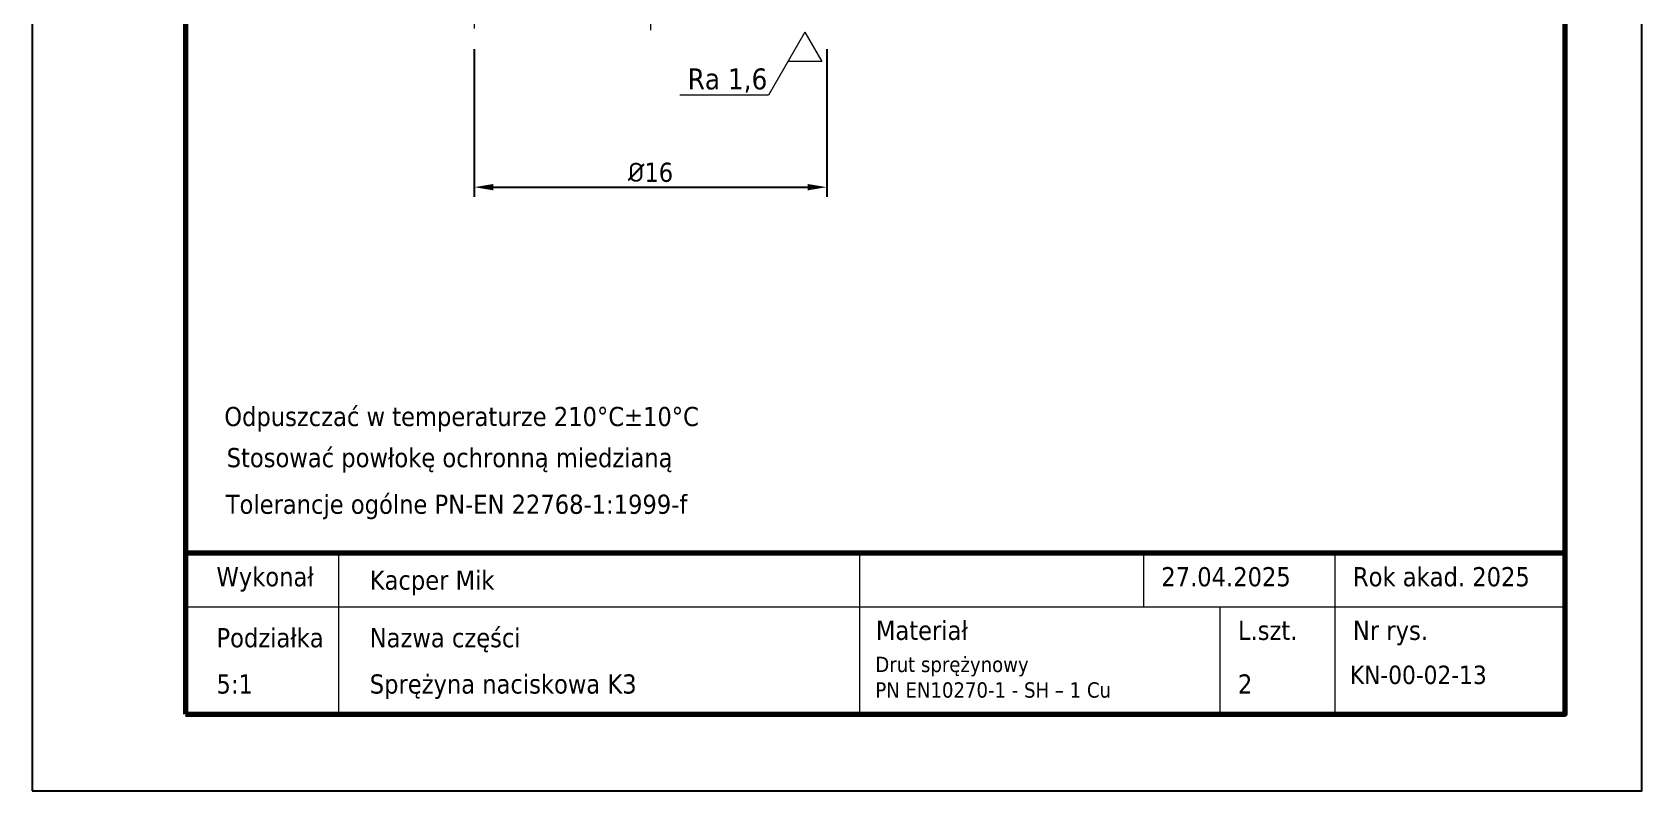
# Model space of a CAD drawing. Header units: millimetres. Extents: x 951 to 1161, y 216 to 513.
# Drawn here: x 951.5 to 1161.5, y 216 to 315 of the extents above; entities that cross this region are included whole.
import ezdxf

# ---------------------------------------------------------------- set-up
doc = ezdxf.new("R2010")
doc.units = ezdxf.units.MM
doc.header["$LTSCALE"] = 5
doc.linetypes.add('DASHDOT', pattern=[1, 0.5, -0.25, 0, -0.25])
doc.layers.get('Defpoints').update_dxf_attribs({"color": 252})
for name, color, linetype, lineweight in [('opis', 3, 'Continuous', 20), ('osie', 1, 'DASHDOT', 18), ('ramka', 7, 'Continuous', 70), ('tabelka', 7, 'Continuous', 20), ('wymiary', 3, 'Continuous', 18)]:
    doc.layers.add(name, color=color, linetype=linetype, lineweight=lineweight)
doc.styles.get("Standard").update_dxf_attribs({"font": 'tahoma.ttf'})
doc.dimstyles.new('ISO-25', dxfattribs={"dimtxt": 2.5, "dimasz": 2.5, "dimexe": 1.25, "dimexo": 0.625, "dimtad": 1, "dimdec": 4, "dimlfac": 0.2, "dimzin": 12, "dimtxsty": 'Standard', "dimcen": 2.5, "dimadec": 3, "dimazin": 3, "dimtp": 0.2, "dimtm": 0.2, "dimtfac": 1, "dimtdec": 4, "dimtmove": 0, "dimatfit": 0, "dimfxl": 1.25, "dimarcsym": 0})

# ---------------------------------------------------------------- blocks, each defined once
blk = doc.blocks.new('*D10')
at = {"layer": 'Defpoints', "color": 0, "transparency": 16777216}
for p in [(1009.17, 313.42), (1055.16, 313.42), (1055.16, 294.79)]:
    blk.add_point(p, dxfattribs=at)
at = {"layer": 'wymiary', "color": 0, "lineweight": -2, "transparency": 16777216}
for p, q in [((1009.17, 312.79), (1009.17, 293.54)), ((1055.16, 312.79), (1055.16, 293.54)), ((1011.67, 294.79), (1052.66, 294.79))]:
    blk.add_line(p, q, dxfattribs=at)
at = {"layer": 'wymiary', "color": 0, "transparency": 16777216}
for points in [[(1011.67, 295.2), (1011.67, 294.37), (1009.17, 294.79)], [(1052.66, 295.2), (1052.66, 294.37), (1055.16, 294.79)]]:
    blk.add_solid(points, dxfattribs=at)
at = {"layer": 'wymiary', "color": 0, "transparency": 16777216, "insert": (1032.16, 296.71), "char_height": 2.5, "attachment_point": 5}
blk.add_mtext('{\\fISOCPEUR|b0|i0|c0|p34;%%C\\fTahoma|b0|i0|c238|p34;16}', dxfattribs=at)

msp = doc.modelspace()

# ---------------------------------------------------------------- linework, layer by layer
at = {"layer": 'Defpoints'}
msp.add_lwpolyline([(951.495, 216.01205), (1161.495, 216.01205), (1161.495, 513.01205), (951.495, 513.01205)], close=True, dxfattribs=at)
at = {"layer": 'opis'}
for p, q in [((1052.28716, 315.02865), (1047.54521, 306.81535)), ((1052.28716, 315.02865), (1054.50007, 311.19578)), ((1054.50007, 311.19578), (1050.07425, 311.19578)), ((1047.54521, 306.81535), (1035.99177, 306.81535))]:
    msp.add_line(p, q, dxfattribs=at)
at = {"layer": 'osie', "ltscale": 4}
for p, q in [((1055.16199, 426.92418), (1055.16199, 313.41628)), ((1009.16785, 426.01477), (1009.16785, 313.41628)), ((1032.16432, 425.77341), (1032.16432, 313.41628))]:
    msp.add_line(p, q, dxfattribs=at)
at = {"layer": 'ramka'}
msp.add_line((1151.495, 247.01205), (971.495, 247.01205), dxfattribs=at)
msp.add_lwpolyline([(971.495, 226.01205), (1151.495, 226.01205), (1151.495, 503.01205), (971.495, 503.01205)], close=True, dxfattribs=at)
at = {"layer": 'tabelka'}
for p, q in [((991.495, 226.01205), (991.495, 247.01205)), ((1059.495, 226.01205), (1059.495, 247.01205)), ((1096.495, 247.01205), (1096.495, 240.01205)), ((1121.495, 226.01205), (1121.495, 247.01205)), ((971.495, 240.01205), (1151.495, 240.01205)), ((1106.495, 226.01205), (1106.495, 240.01205))]:
    msp.add_line(p, q, dxfattribs=at)

# ---------------------------------------------------------------- texts
at = {"layer": 'opis', "insert": (1037.01581, 310.2849), "char_height": 2.737765, "attachment_point": 1}
msp.add_mtext('Ra 1,6', dxfattribs=at)
at = {"layer": 'opis', "char_height": 2.5, "attachment_point": 1}
for s, insert in [('Odpuszczać w temperaturze 210°C±10°C', (976.55988, 266.11349)), ('{\\fTahoma|b0|i0|c238|p34;Stosować powłokę ochronną miedzianą}', (976.87013, 260.74587)), ('Tolerancje ogólne PN-EN 22768-1:1999-f', (976.74585, 254.66103))]:
    msp.add_mtext_dynamic_manual_height_columns(s, width=91.2981323, gutter_width=12.5, heights=[0], dxfattribs=dict(at, insert=insert))
at = {"layer": 'opis', "attachment_point": 1}
for s, insert, char_height, width in [('{\\fTahoma|b0|i0|c238|p32;Wykonał}', (975.53782, 245.20507), 2.5, 12.9496), ('{\\fTahoma|b0|i0|c238|p34;Kacper Mik}', (995.53782, 244.75704), 2.5, 44.3869235), ('{\\fTahoma|b0|i0|c238|p34;27.04.2025}', (1098.8084, 245.20507), 2.5, 12.9496), ('Rok akad. 202{\\fTahoma|b0|i0|c238|p34;5}', (1123.8084, 245.20507), 2.5, 26.0393614), ('{\\fTahoma|b0|i0|c238|p32;Podziałka}', (975.53782, 237.24552), 2.5, 12.9496), ('{\\fTahoma|b0|i0|c238|p32;Nazwa części}', (995.53782, 237.24552), 2.5, 24.5400054), ('{\\fTahoma|b0|i0|c238|p32;Materiał}', (1061.56994, 238.20507), 2.5, 12.9496), ('{\\fTahoma|b0|i0|c238|p32;L.szt.}', (1108.8084, 238.20507), 2.5, 12.9496), ('{\\fTahoma|b0|i0|c238|p32;Nr rys.}', (1123.8084, 238.20507), 2.5, 12.9496), ('Drut sprężynowy ^JPN EN10270-1 - SH – {\\fTahoma|b0|i0|c238|p34;1 Cu}', (1061.495, 233.50774), 2, 36.586026), ('{\\fTahoma|b0|i0|c238|p32;5:1}', (975.53782, 231.20507), 2.5, 12.9496), ('{\\fTahoma|b0|i0|c238|p34;Sprężyna naciskowa K3}', (995.53782, 231.20507), 2.5, 54.0898524), ('{\\fTahoma|b0|i0|c238|p34;2}', (1108.8084, 231.20507), 2.5, 12.9496), ('{\\fTahoma|b0|i0|c238|p34;KN-00-02-13}', (1123.41472, 232.35136), 2.4, 12.9496)]:
    msp.add_mtext(s, dxfattribs=dict(at, insert=insert, char_height=char_height, width=width))

# ---------------------------------------------------------------- dimensions: what is measured, and where the dimension line sits
at = {"layer": 'wymiary'}
dim = msp.add_linear_dim(base=(1055.16199, 294.78777), p1=(1009.16785, 313.41628), p2=(1055.16199, 313.41628), text='{\\fISOCPEUR|b0|i0|c0|p34;%%C\\fTahoma|b0|i0|c238|p34;16}', dimstyle='ISO-25', dxfattribs=at)
dim.commit()
dim.dimension.update_dxf_attribs({"geometry": '*D10', "text_midpoint": (1032.16492, 296.7123)})

doc.saveas('drawing.dxf')
